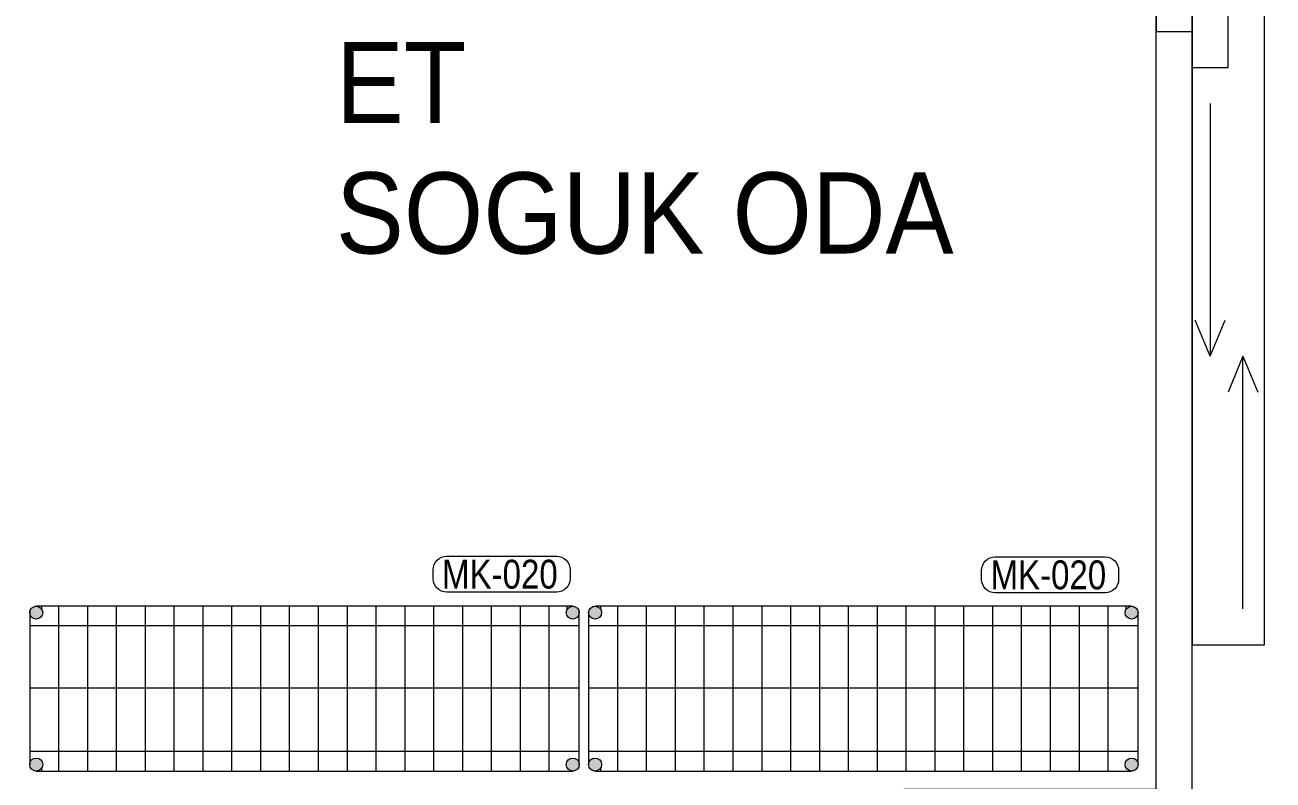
# Model space of a CAD drawing. Extents: x -5598 to 26293, y -3808 to 13850.
# Drawn here: x -1713.7 to -1367.6, y 4342.5 to 4551.8 of the extents above; entities that cross this region are included whole.
import ezdxf
from ezdxf.enums import TextEntityAlignment as Align

# ---------------------------------------------------------------- set-up
doc = ezdxf.new("R2010")
doc.units = 0
doc.header["$LTSCALE"] = 100
doc.header["$MEASUREMENT"] = 0
for name, color, linetype, lineweight in [('AD', 5, 'Continuous', 9), ('AK', 7, 'Continuous', 15), ('AP', 6, 'Continuous', 15)]:
    doc.layers.add(name, color=color, linetype=linetype, lineweight=lineweight)
doc.layers.add('MAKPA COLD ROOM', color=7, linetype='Continuous', lineweight=15, true_color=0x143d69)
doc.layers.add('OLCU DIS', color=7, linetype='Continuous')
doc.styles.add('olcu', font='romans.shx', dxfattribs={"width": 0.5})
doc.styles.add('POZ TEXT', font='ARIALN.TTF', dxfattribs={"height": 8})
doc.styles.get("Standard").update_dxf_attribs({"font": 'arial.ttf'})
doc.dimstyles.new('1-200', dxfattribs={"dimtxt": 40, "dimasz": 2, "dimexe": 0, "dimexo": 0, "dimgap": 10, "dimtad": 1, "dimdec": 4, "dimrnd": 0.1, "dimzin": 9, "dimdsep": 46, "dimtxsty": 'olcu', "dimblk1": 'SOL', "dimblk2": 'SAG', "dimsah": 1, "dimcen": 0, "dimse1": 1, "dimse2": 1, "dimclre": 13, "dimadec": 0, "dimazin": 0, "dimtfac": 1, "dimtdec": 4, "dimtix": 1, "dimtmove": 2, "dimatfit": 2, "dimldrblk": 'SOL', "dimfxl": 0, "dimtolj": 1, "dimarcsym": 0})

# ---------------------------------------------------------------- blocks, each defined once
blk = doc.blocks.new('SOL')
at = {"color": 0}
for p, q in [((0, 30), (0, -6.96)), ((7.58, 0), (-6.97, 0))]:
    blk.add_line(p, q, dxfattribs=at)
blk.add_circle((0, 0), 3, dxfattribs=at)
blk = doc.blocks.new('SAG')
at = {"color": 0}
for p, q in [((0, -30), (0, 6.96)), ((7.58, 0), (-6.97, 0))]:
    blk.add_line(p, q, dxfattribs=at)
blk.add_circle((0, 0), 3, dxfattribs=at)
blk = doc.blocks.new('*D332')
at = {"layer": 'OLCU DIS', "color": 0, "lineweight": -2, "transparency": 16777216}
blk.add_line((21268, -935), (-2968, -935), dxfattribs=at)
at = {"layer": 'OLCU DIS', "color": 0, "lineweight": -2, "transparency": 16777216, "xscale": 2, "yscale": 2, "zscale": 2, "rotation": 180}
blk.add_blockref('SAG', (-2970, -935), dxfattribs=at)
at = {"layer": 'OLCU DIS', "color": 0, "lineweight": -2, "transparency": 16777216, "xscale": 2, "yscale": 2, "zscale": 2}
blk.add_blockref('SOL', (21270, -935), dxfattribs=at)
at = {"layer": 'OLCU DIS', "color": 0, "transparency": 16777216, "insert": (9295.64, -905), "char_height": 40, "attachment_point": 5, "style": 'olcu'}
blk.add_mtext('\\A1;24240', dxfattribs=at)
blk = doc.blocks.new('SURGU KAPI 120 cm')
at = {"layer": 'MAKPA COLD ROOM', "color": 1}
for p, q in [((-24.08, 220), (-24.08, 150)), ((-24.08, 150), (-28.22, 160)), ((-24.08, 150), (-19.94, 160)), ((-15, 150), (-19.14, 140)), ((-15, 80), (-15, 150)), ((-15, 150), (-10.86, 140))]:
    blk.add_line(p, q, dxfattribs=at)
for points in [[(-10, -90), (-10, 230), (-30, 230), (-30, -90)], [(0, -60), (0, 60), (-10, 60), (-10, -60)]]:
    blk.add_lwpolyline(points, close=True, dxfattribs=at)
at = {"layer": 'MAKPA COLD ROOM', "color": 1, "ltscale": 0.05}
blk.add_lwpolyline([(-10, -70), (-10, 70), (-20, 70), (-20, -70)], close=True, dxfattribs=at)
blk = doc.blocks.new('46x152')
at = {"layer": 'AD'}
h = blk.add_hatch(color=2, dxfattribs=at)
h.paths.add_polyline_path([(19.1, 150.6, 1), (22.7, 150.6, 1)])
h.paths.add_polyline_path([(-23, 150.6, 1), (-19.4, 150.6, 1)])
h.paths.add_polyline_path([(-23, 1.8, 1), (-19.4, 1.8, 1)])
h.paths.add_polyline_path([(22.7, 1.8, 1), (19.1, 1.8, 1)])
at = {"layer": 'AD', "color": 2}
blk.add_line((0, 0), (0, 152.4), dxfattribs=at)
for points in [[(21.2, 152.4), (-21.2, 152.4)], [(-17.5, 152.4), (-17.5, 0)], [(17.2, 0), (17.2, 152.4)], [(-22.93, 151.1), (-23, 151.1)], [(-23, 150.6), (-23, 1.8)], [(-22.19, 149.1), (-23, 149.1)], [(-22.19, 149.1), (-23, 149.1)], [(22.7, 149.1), (21.89, 149.1)], [(22.7, 149.1), (21.89, 149.1)], [(22.7, 151.1), (22.63, 151.1)], [(22.7, 1.8), (22.7, 150.6)], [(22.7, 144.4), (-23, 144.4)], [(22.7, 144.4), (-23, 144.4)], [(22.7, 136.4), (-23, 136.4)], [(22.7, 136.4), (-23, 136.4)], [(22.7, 128.4), (-23, 128.4)], [(22.7, 128.4), (-23, 128.4)], [(22.7, 120.4), (-23, 120.4)], [(22.7, 120.4), (-23, 120.4)], [(22.7, 112.4), (-23, 112.4)], [(22.7, 112.4), (-23, 112.4)], [(22.7, 104.4), (-23, 104.4)], [(22.7, 104.4), (-23, 104.4)], [(22.7, 96.4), (-23, 96.4)], [(22.7, 96.4), (-23, 96.4)], [(22.7, 88.4), (-23, 88.4)], [(22.7, 88.4), (-23, 88.4)], [(22.7, 80.4), (-23, 80.4)], [(22.7, 80.4), (-23, 80.4)], [(22.7, 72.4), (-23, 72.4)], [(22.7, 72.4), (-23, 72.4)], [(22.7, 64.4), (-23, 64.4)], [(22.7, 64.4), (-23, 64.4)], [(22.7, 56.4), (-23, 56.4)], [(22.7, 56.4), (-23, 56.4)], [(22.7, 48.4), (-23, 48.4)], [(22.7, 48.4), (-23, 48.4)], [(22.7, 40.4), (-23, 40.4)], [(22.7, 40.4), (-23, 40.4)], [(22.7, 32.4), (-23, 32.4)], [(22.7, 32.4), (-23, 32.4)], [(22.7, 24.4), (-23, 24.4)], [(22.7, 24.4), (-23, 24.4)], [(22.7, 16.4), (-23, 16.4)], [(22.7, 8.4), (-23, 8.4)], [(-22.95, 1.4), (-23, 1.4)], [(-21.2, 0), (21.2, 0)], [(22.7, 3.4), (21.72, 3.4)], [(22.7, 1.4), (22.65, 1.4)]]:
    blk.add_lwpolyline(points, dxfattribs=at)
for centre in [(-21.2, 150.6), (20.9, 150.6), (-21.2, 1.8), (20.9, 1.8)]:
    blk.add_circle(centre, 1.8, dxfattribs=at)
blk = doc.blocks.new('POZ_X')
at = {"layer": 'AP'}
blk.add_lwpolyline([(12.75, 10), (-17.75, 10, 0.414214), (-21.5, 6.25), (-21.5, 3.75, 0.414214), (-17.75, 0), (12.75, 0, 0.414214), (16.5, 3.75), (16.5, 6.25, 0.414214)], format="xyb", close=True, dxfattribs=at)
at = {"layer": 'AP', "style": 'POZ TEXT'}
blk.add_attdef('POZ_NO', text='', height=8, dxfattribs=at).set_placement((-3, 5), align=Align.MIDDLE_CENTER)
at = {"layer": 'AP', "style": 'POZ TEXT', "flags": 1}
blk.add_attdef('URUN_ADI', text='', height=7, dxfattribs=at).set_placement((-3, -4.34), align=Align.MIDDLE_CENTER)

msp = doc.modelspace()

# ---------------------------------------------------------------- linework, layer by layer
at = {"layer": 'MAKPA COLD ROOM'}
for points in [[(-1660, 6120.00002), (-1930, 6120.00002), (-1930, 3880), (-1390, 3880), (-1390, 4260), (-1460, 4260), (-1460, 4330), (-1390, 4330), (-1390, 4725), (-1460, 4725), (-1460, 4795), (-1390, 4795), (-1390, 5350), (-1460, 5350), (-1460, 5420), (-1390, 5420), (-1390, 5805.00004), (-1460, 5805.00004), (-1460, 5875.00004), (-1390, 5875.00004), (-1390, 6120.00002), (-1660, 6120.00002)], [(-1670, 6110.00002), (-1920, 6110.00002), (-1920, 3890), (-1400, 3890), (-1400, 4250), (-1470, 4250), (-1470, 4340), (-1400, 4340), (-1400, 4715), (-1470, 4715), (-1470, 4805), (-1400, 4805), (-1400, 5340), (-1470, 5340), (-1470, 5430), (-1400, 5430), (-1400, 5795.00004), (-1470, 5795.00004), (-1470, 5885.00004), (-1400, 5885.00004), (-1400, 6110.00002), (-1670, 6110.00002)]]:
    msp.add_lwpolyline(points, close=True, dxfattribs=at)

# ---------------------------------------------------------------- block references
at = {"layer": 'AK', "rotation": 90}
for p in [(-1560, 4368), (-1405, 4368)]:
    msp.add_blockref('46x152', p, dxfattribs=at)
at = {"layer": 'AP', "ltscale": 6}
ref = msp.add_blockref('POZ_X', (-1579.00656, 4404.56415), dxfattribs=dict(at, xscale=-1, rotation=180))
ref.add_attrib('POZ_NO', 'MK-020', dxfattribs={"height": 8, "style": 'POZ TEXT'}).set_placement((-1582.00656, 4399.56415), align=Align.MIDDLE_CENTER)
ref = msp.add_blockref('POZ_X', (-1426.89972, 4404.37672), dxfattribs=dict(at, xscale=-1, rotation=180))
ref.add_attrib('POZ_NO', 'MK-020', dxfattribs={"height": 8, "style": 'POZ TEXT'}).set_placement((-1429.89972, 4399.37672), align=Align.MIDDLE_CENTER)
at = {"layer": 'MAKPA COLD ROOM', "rotation": 180}
msp.add_blockref('SURGU KAPI 120 cm', (-1400, 4610), dxfattribs=at)

# ---------------------------------------------------------------- texts
at = {"layer": 'AP', "color": 1, "ltscale": 0.2, "width": 0.9}
for s, p in [('ET', (-1627.50013, 4524.60153)), ('SOGUK ODA', (-1627.50013, 4488.45726))]:
    msp.add_text(s, height=22.5, dxfattribs=at).set_placement(p)

# ---------------------------------------------------------------- dimensions: what is measured, and where the dimension line sits
at = {"layer": 'OLCU DIS', "color": 7}
dim = msp.add_linear_dim(base=(-2970, -935), p1=(21270, -635), p2=(-2970, 7535), dimstyle='1-200', dxfattribs=at)
dim.commit()
dim.dimension.update_dxf_attribs({"geometry": '*D332', "text_midpoint": (9295.63768, -905), "dimtype": 160})

doc.saveas('drawing.dxf')
